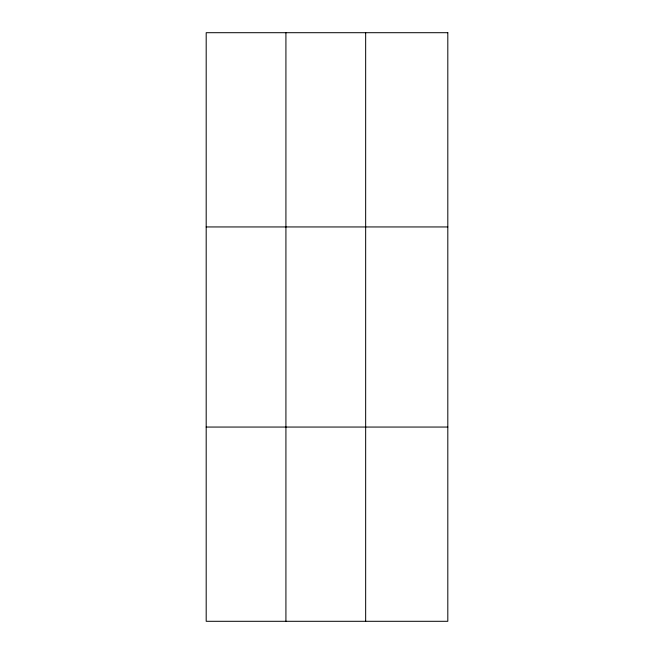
<?xml version="1.0" encoding="UTF-8"?>
<svg xmlns="http://www.w3.org/2000/svg" width="654" height="654" viewBox="0 0 654 654"><rect width="100%" height="100%" fill="white"/><g stroke="black" fill="none" stroke-linecap="round" stroke-linejoin="round"><path stroke-width="0.98" d="M285.921 621.3L285.921 32.7M365.66 621.3L365.66 32.7M206.19 226.938L447.81 226.938M206.19 427.062L447.81 427.062M447.81 32.7L447.81 621.3L206.19 621.3L206.19 32.7L447.81 32.7"/></g></svg>
